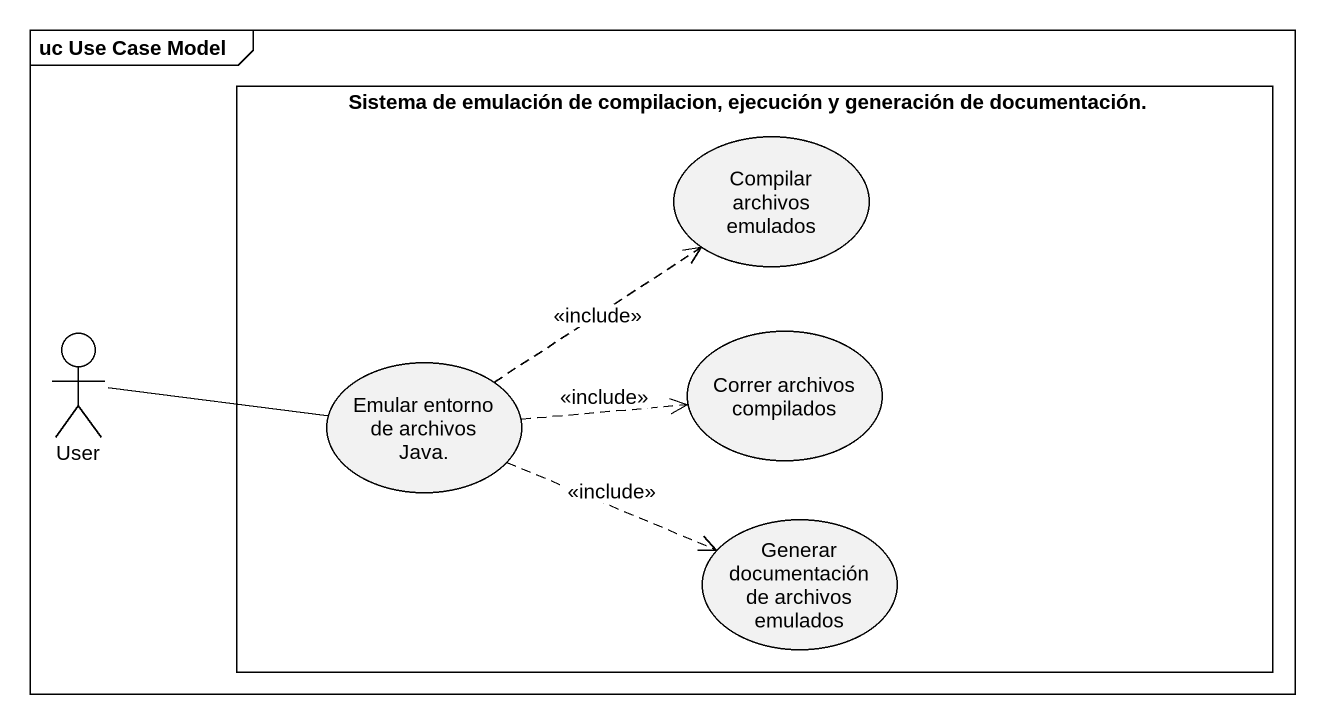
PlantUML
@startuml
mainframe uc Use Case Model
rectangle "Sistema de emulación de compilacion, ejecución y generación de documentación." as Sistema_de_emulación_de {
  usecase "Compilar archivos emulados" as Compilar_archivos_emulados
  usecase "Emular entorno de archivos Java." as Emular_entorno_de_archivos
  usecase "Correr archivos compilados" as Correr_archivos_compilados
  usecase "Generar documentación de archivos emulados" as Generar_documentación_de
}
actor User
User -right- Emular_entorno_de_archivos
Emular_entorno_de_archivos .up.> Compilar_archivos_emulados : <<include>>
Emular_entorno_de_archivos .right.> Correr_archivos_compilados : <<include>>
Emular_entorno_de_archivos .right.> Generar_documentación_de : <<include>>
@enduml
